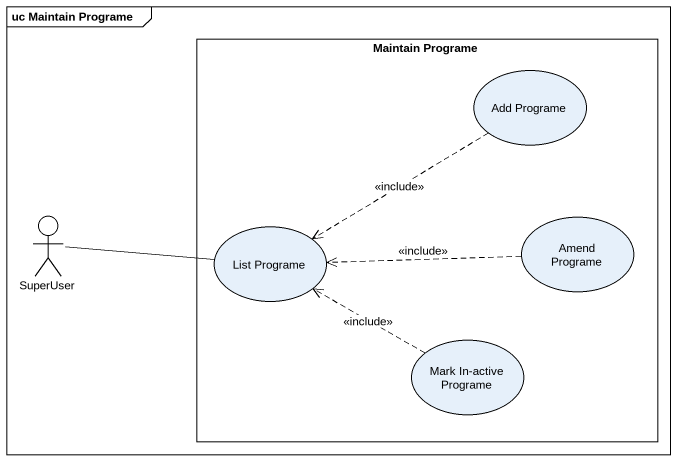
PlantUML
@startuml
mainframe uc Maintain Programe
rectangle "Maintain Programe" as Maintain_Programe {
  usecase "Add Programe" as Add_Programe
  usecase "List Programe" as List_Programe
  usecase "Amend Programe" as Amend_Programe
  usecase "Mark In-active Programe" as Mark_In_active_Programe
}
actor SuperUser
Add_Programe ..> List_Programe : <<include>>
SuperUser -right- List_Programe
Amend_Programe .left.> List_Programe : <<include>>
Mark_In_active_Programe .left.> List_Programe : <<include>>
@enduml
